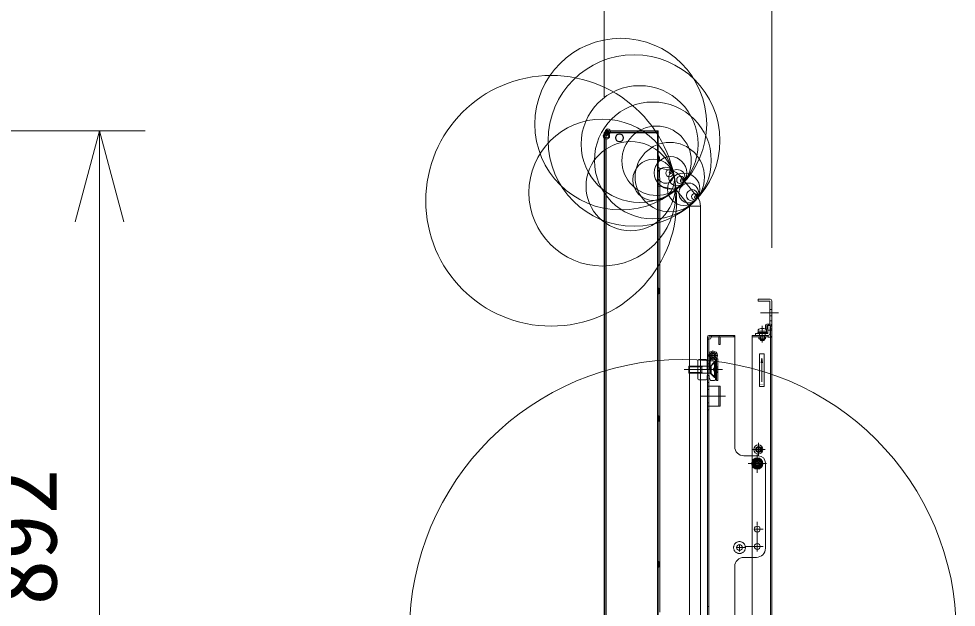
# Model space of a CAD drawing. Units: millimetres, scale not verified. Extents: x -63 to 62, y -56 to 57.
# Drawn here: x 12.85 to 38.57, y 20.53 to 36.69 of the extents above; entities that cross this region are included whole.
import ezdxf
from ezdxf.enums import TextEntityAlignment as Align

# ---------------------------------------------------------------- set-up
doc = ezdxf.new("R2010")
doc.units = ezdxf.units.MM
doc.header["$LTSCALE"] = 0.125
for name, pattern in [('USER1', [50.8, 31.75, -6.35, 6.35, -6.35]), ('USER3', [28.575, 19.05, -3.175, 3.175, -3.175]), ('USER4', [63.5, 31.75, -6.35, 6.35, -6.35, 6.35, -6.35]), ('USER5', [19.05, 12.7, -6.35]), ('USER6', [6.36, 0.01, -6.35])]:
    doc.linetypes.add(name, pattern=pattern)
for name, color, linetype, lineweight in [('0-0_0', 7, 'Continuous', 18), ('0-5_SUNPO', 3, 'Continuous', 18), ('0-6_GAIKEI', 1, 'Continuous', 18)]:
    doc.layers.add(name, color=color, linetype=linetype, lineweight=lineweight)
doc.styles.add('ＭＳ ゴシック', font='')
doc.styles.get('ＭＳ ゴシック').set_extended_font_data('MS Gothic')

# ---------------------------------------------------------------- blocks, each defined once
blk = doc.blocks.new('_Open30')
at = {"layer": '0-0_0'}
blk.add_line((0, 0), (-1, 0), dxfattribs=at)
blk.add_lwpolyline([(-1, 0.26795), (0, 0), (-1, -0.26795)], dxfattribs=at)
blk = doc.blocks.new('D3')
at = {"layer": '0-5_SUNPO'}
for p, q in [((74.7224, 221.1075), (81.0974, 221.1075)), ((79.8474, 201.3075), (79.8474, 218.6075)), ((74.7224, 198.8075), (81.0974, 198.8075))]:
    blk.add_line(p, q, dxfattribs=at)
at = {"layer": '0-5_SUNPO', "xscale": 2.5, "yscale": 2.5}
for p, rotation in [((79.8474, 221.1075), 90), ((79.8474, 198.8075), 270)]:
    blk.add_blockref('_Open30', p, dxfattribs=dict(at, rotation=rotation))
at = {"layer": '0-5_SUNPO', "color": 7, "style": 'ＭＳ ゴシック'}
blk.add_text('892', height=1.833, rotation=90, dxfattribs=at).set_placement((79.2224, 208.0825), align=Align.BOTTOM_LEFT)
blk = doc.blocks.new('D5')
at = {"layer": '0-5_SUNPO'}
for p, q in [((93.6915, 222.0422), (93.6915, 227.9944)), ((98.2928, 217.8912), (98.2928, 227.9944)), ((91.1915, 226.7444), (88.6915, 226.7444)), ((93.6915, 226.7444), (98.2928, 226.7444)), ((100.7928, 226.7444), (103.2928, 226.7444))]:
    blk.add_line(p, q, dxfattribs=at)
at = {"layer": '0-5_SUNPO', "xscale": 2.5, "yscale": 2.5}
blk.add_blockref('_Open30', (93.6915, 226.7444), dxfattribs=at)
at = {"layer": '0-5_SUNPO', "xscale": 2.5, "yscale": 2.5, "rotation": 180}
blk.add_blockref('_Open30', (98.2928, 226.7444), dxfattribs=at)
at = {"layer": '0-5_SUNPO', "color": 7, "style": 'ＭＳ ゴシック'}
blk.add_text('184', height=1.833, dxfattribs=at).set_placement((94.1171, 227.3694), align=Align.BOTTOM_LEFT)

msp = doc.modelspace()

# ---------------------------------------------------------------- linework, layer by layer
at = {"layer": '0-6_GAIKEI', "color": 7}
for p, q in [((28.9125, 11.3712), (28.9125, 33.5505)), ((28.9198, 33.5682), (28.9551, 33.6035)), ((30.38, 33.6109), (28.9728, 33.6109)), ((30.3925, 33.5557), (30.3925, 11.3284)), ((30.4438, 32.5862), (30.7687, 32.5172)), ((31.1081, 32.2347), (30.9885, 32.3824)), ((31.1081, 32.2347), (31.4714, 31.7861)), ((31.5575, 14.8509), (31.5575, 31.5431)), ((33.1387, 28.9334), (33.1387, 28.9909)), ((33.1387, 28.9909), (33.4637, 28.9909)), ((33.1387, 28.9334), (33.4562, 28.9334)), ((33.4562, 28.9334), (33.4562, 28.2984)), ((33.5137, 28.2979), (33.5137, 28.9409)), ((33.0637, 28.0484), (33.4062, 28.0484)), ((33.0637, 27.9909), (33.0637, 28.0484)), ((33.4062, 28.2414), (33.4062, 28.0484)), ((33.4637, 28.0409), (33.4637, 28.2409)), ((33.0637, 27.9909), (33.4137, 27.9909))]:
    msp.add_line(p, q, dxfattribs=at)
at = {"layer": '0-6_GAIKEI'}
for p, q in [((28.9125, 33.5484), (28.9126, 33.5484)), ((28.9198, 33.5561), (28.9198, 33.5561)), ((28.9198, 33.5561), (28.9198, 11.3656)), ((28.9551, 33.5558), (28.9551, 11.3659)), ((28.9726, 33.6037), (28.9671, 33.5981)), ((28.9671, 33.5686), (28.9726, 33.5631)), ((28.9728, 33.6059), (28.9728, 33.6037)), ((28.9728, 33.6059), (30.38, 33.6059)), ((30.38, 33.6037), (28.9728, 33.6037)), ((28.9728, 33.5631), (28.9728, 11.3587)), ((28.9728, 33.5631), (30.38, 33.5631)), ((30.38, 33.5578), (28.9728, 33.5578)), ((30.38, 33.6059), (30.38, 11.3159)), ((30.3925, 33.5984), (30.3925, 33.5557)), ((30.3963, 32.9267), (30.3925, 32.9273)), ((30.3963, 32.76), (30.3963, 32.9267)), ((30.3925, 32.7595), (30.3963, 32.76)), ((30.4231, 32.7836), (30.4231, 32.9032)), ((30.7704, 32.5167), (30.7687, 32.5172)), ((30.7706, 32.5167), (30.7687, 32.5172)), ((30.7706, 32.5167), (30.7706, 32.5167)), ((30.4438, 32.0861), (30.3925, 32.0861)), ((30.8882, 31.9917), (30.4438, 32.0861)), ((30.4438, 32.0861), (30.4438, 20.3928)), ((31.2515, 31.5431), (30.8882, 31.9917)), ((31.5575, 31.5431), (31.2515, 31.5431)), ((31.2515, 15.0559), (31.2515, 31.5431)), ((30.3925, 29.127), (30.3963, 29.1275)), ((30.4231, 29.1511), (30.4231, 29.2707)), ((33.4737, 28.3034), (33.3787, 28.3034)), ((33.1262, 28.0734), (33.3762, 28.0734)), ((33.1362, 28.1059), (33.3662, 28.1059)), ((33.1362, 28.1059), (33.1362, 28.0734)), ((33.1387, 28.1059), (33.1387, 28.1471)), ((33.2362, 28.1877), (33.2362, 28.1777)), ((33.2662, 28.1777), (33.2362, 28.1777)), ((33.2512, 28.0659), (33.2512, 27.8259)), ((33.2662, 28.1877), (33.2662, 28.1777)), ((33.3387, 28.2634), (33.3387, 28.1634)), ((33.3387, 28.1634), (33.3787, 28.1634)), ((33.3637, 28.1059), (33.3637, 28.1471)), ((33.3662, 28.0734), (33.3662, 28.1059)), ((33.3762, 28.0484), (33.3762, 28.0734)), ((33.3787, 28.2634), (33.3787, 28.1634)), ((33.4737, 28.2634), (33.3787, 28.2634)), ((33.4737, 15.7934), (33.4737, 28.2634)), ((33.4737, 28.1784), (33.5137, 28.1784)), ((33.5137, 28.1409), (33.4737, 28.1409)), ((33.5137, 15.7934), (33.5137, 28.2634)), ((31.7462, 16.6059), (31.7462, 27.9493)), ((31.7462, 27.8884), (31.7987, 27.8884)), ((31.7862, 27.9509), (31.8487, 27.9509)), ((31.7862, 27.8884), (31.7862, 27.9509)), ((31.7862, 16.6659), (31.7862, 27.8884)), ((31.7879, 27.9909), (32.4962, 27.9909)), ((31.8487, 27.9509), (32.4962, 27.9509)), ((31.8487, 27.9509), (31.8487, 27.9384)), ((32.0587, 27.7409), (32.0587, 27.9492)), ((32.1004, 27.9492), (32.1004, 27.7409)), ((32.4962, 24.938), (32.4962, 27.9909)), ((32.9762, 27.9909), (33.4137, 27.9909)), ((32.9762, 16.0659), (32.9762, 27.9909)), ((32.9762, 27.9509), (33.4137, 27.9509)), ((33.1612, 27.9009), (33.1612, 27.9509)), ((33.3412, 27.9009), (33.1612, 27.9009)), ((33.3412, 27.9009), (33.1612, 27.9009)), ((33.1887, 27.8692), (33.1887, 27.9799)), ((33.2012, 27.9509), (33.2012, 27.9009)), ((33.202, 27.8559), (33.3004, 27.8559)), ((33.3004, 27.8559), (33.3137, 27.8692)), ((33.3012, 27.9509), (33.3012, 27.9009)), ((33.3137, 27.8692), (33.3137, 27.9799)), ((33.3412, 27.9509), (33.3412, 27.9009)), ((33.4137, 27.9409), (33.4137, 27.9909)), ((33.4137, 27.9409), (33.5137, 27.9409)), ((33.5137, 27.9659), (33.4737, 27.9659)), ((32.0587, 27.7409), (32.1004, 27.7409)), ((33.1762, 27.4909), (33.3012, 27.4909)), ((33.1762, 26.5909), (33.1762, 27.4909)), ((33.2387, 27.3659), (33.2224, 27.2419)), ((33.2387, 27.3659), (33.255, 27.2419)), ((33.2387, 26.7159), (33.2387, 27.3659)), ((31.7462, 26.7034), (31.7862, 26.7034)), ((31.7462, 26.6034), (32.0987, 26.6034)), ((31.7462, 26.5096), (31.7862, 26.5096)), ((32.0587, 26.0534), (32.0587, 26.6034)), ((32.0987, 26.0534), (32.0987, 26.6034)), ((31.7462, 26.1471), (31.7862, 26.1471)), ((31.7462, 26.0534), (32.0987, 26.0534)), ((30.4231, 25.6511), (30.4231, 25.7707)), ((31.7462, 25.9534), (31.7862, 25.9534)), ((30.3925, 25.627), (30.3963, 25.6275)), ((32.7462, 24.688), (33.1387, 24.688)), ((33.0137, 24.4755), (32.9137, 24.4755)), ((33.1137, 24.6199), (32.9887, 24.5477)), ((32.9887, 24.5477), (32.9887, 24.4034)), ((33.0362, 24.4903), (33.0362, 24.4608)), ((33.0989, 24.553), (33.1285, 24.553)), ((33.2387, 24.5477), (33.1137, 24.6199)), ((33.1912, 24.4903), (33.1912, 24.4608)), ((33.2387, 24.4034), (33.2387, 24.5477)), ((33.3387, 24.488), (33.3387, 22.1505)), ((32.9887, 24.4034), (33.1137, 24.3312)), ((33.0989, 24.398), (33.1285, 24.398)), ((33.1137, 24.3312), (33.2387, 24.4034)), ((32.7462, 21.9005), (33.0887, 21.9005)), ((30.3963, 21.7942), (30.3925, 21.7948)), ((30.3925, 21.627), (30.3963, 21.6275)), ((30.3963, 21.6275), (30.3963, 21.7942)), ((30.4231, 21.6511), (30.4231, 21.7707)), ((32.4962, 21.6505), (32.4962, 18.3542)), ((31.7862, 20.5559), (31.7462, 20.5559))]:
    msp.add_line(p, q, dxfattribs=at)
at = {"layer": '0-6_GAIKEI', "color": 3, "linetype": 'USER3'}
for p, q in [((33.2048, 28.6159), (33.7002, 28.6159)), ((33.2512, 27.802), (33.2512, 28.2602)), ((31.8962, 27.3185), (31.8962, 27.5641)), ((31.7641, 27.4409), (32.0305, 27.4409)), ((31.1086, 27.0534), (32.1586, 27.0534)), ((31.5741, 26.3284), (32.2381, 26.3284)), ((33.145, 24.6743), (33.145, 25.0418)), ((33.3262, 24.863), (32.9762, 24.863)), ((33.1137, 24.7255), (33.1137, 24.2255)), ((33.3637, 24.4755), (32.8637, 24.4755)), ((33.1137, 24.4755), (33.3637, 24.4755)), ((33.0262, 22.6771), (33.2757, 22.6771)), ((33.1137, 22.7771), (33.1137, 22.8771)), ((33.1137, 22.7429), (33.1137, 22.0636)), ((32.5376, 22.1705), (32.7905, 22.1705)), ((32.6262, 22.258), (32.6262, 22.0661)), ((32.7905, 22.2005), (33.2792, 22.2005))]:
    msp.add_line(p, q, dxfattribs=at)
at = {"layer": '0-6_GAIKEI', "color": 7, "linetype": 'USER5'}
for p, q in [((33.4562, 28.7034), (33.5137, 28.7034)), ((33.4562, 28.5284), (33.5137, 28.5284)), ((33.4562, 28.3909), (33.5137, 28.3909)), ((33.1762, 28.0484), (33.1762, 27.9909)), ((33.3262, 28.0484), (33.3262, 27.9909)), ((33.4062, 28.1409), (33.4637, 28.1409))]:
    msp.add_line(p, q, dxfattribs=at)
at = {"layer": '0-6_GAIKEI', "color": 7, "linetype": 'USER1'}
msp.add_line((33.2512, 28.1234), (33.2512, 27.9159), dxfattribs=at)
at = {"layer": '0-6_GAIKEI', "color": 8}
for p, q in [((31.4812, 27.3034), (31.4812, 26.8034)), ((31.7137, 27.3284), (31.5062, 27.3284)), ((31.7387, 27.0534), (31.7387, 27.3034)), ((31.7937, 27.0534), (31.7937, 27.2659)), ((31.7938, 27.2662), (31.8196, 27.3369)), ((31.8256, 27.3462), (31.8256, 27.0534)), ((31.9437, 27.3534), (31.8431, 27.3534)), ((31.9687, 27.2659), (31.9375, 27.2659)), ((31.9375, 26.8409), (31.9375, 27.2659)), ((31.9687, 27.3284), (31.9687, 26.7784)), ((32.0211, 27.3534), (31.9961, 27.3534)), ((31.9961, 27.3534), (31.9961, 26.7534)), ((32.0336, 27.3409), (32.0336, 26.7659)), ((31.2336, 26.9534), (31.2336, 27.1534)), ((31.842, 27.1534), (31.2336, 27.1534)), ((31.5962, 27.1346), (31.2336, 27.1346)), ((31.5962, 27.1346), (31.6149, 27.1534)), ((31.5962, 26.9534), (31.5962, 27.1534)), ((31.7937, 27.2159), (31.7387, 27.2159)), ((31.825, 26.9534), (31.825, 27.0534)), ((31.8461, 27.1543), (31.8461, 26.9525)), ((31.9462, 27.2534), (31.8491, 27.1563)), ((31.9037, 27.0534), (31.9462, 27.127)), ((31.9037, 27.0534), (31.9462, 26.9798)), ((31.9462, 27.2534), (31.9462, 26.8534)), ((31.9836, 27.2534), (31.9462, 27.2534)), ((32.0336, 27.127), (31.9462, 27.127)), ((32.0336, 27.0902), (31.9462, 27.0902)), ((32.0336, 27.0166), (31.9462, 27.0166)), ((31.5962, 26.9721), (31.2336, 26.9721)), ((31.842, 26.9534), (31.2336, 26.9534)), ((31.7137, 26.7784), (31.5062, 26.7784)), ((31.5962, 26.9721), (31.6149, 26.9534)), ((31.7387, 26.8909), (31.7387, 26.8034)), ((31.7937, 26.8909), (31.7387, 26.8909)), ((31.7937, 26.8909), (31.7937, 26.8409)), ((31.7938, 26.8406), (31.8196, 26.7698)), ((31.9375, 26.8409), (31.825, 26.9534)), ((31.9437, 26.7534), (31.8431, 26.7534)), ((31.9462, 26.8534), (31.8491, 26.9504)), ((31.9687, 26.8409), (31.9375, 26.8409)), ((32.0336, 26.9798), (31.9462, 26.9798)), ((31.9836, 26.8534), (31.9462, 26.8534)), ((32.0211, 26.7534), (31.9961, 26.7534))]:
    msp.add_line(p, q, dxfattribs=at)
at = {"layer": '0-6_GAIKEI', "linetype": 'USER6'}
for p, q in [((31.9375, 27.2659), (31.825, 27.1534)), ((31.825, 27.1534), (31.825, 27.0534))]:
    msp.add_line(p, q, dxfattribs=at)
at = {"layer": '0-6_GAIKEI'}
for points in [[(28.9198, 33.5632), (28.9547, 33.5981), (28.9551, 33.5985)], [(28.9551, 33.5558), (28.9547, 33.5563), (28.9198, 33.5561)], [(30.3963, 29.1275), (30.3963, 29.2942), (30.3925, 29.2948)], [(33.1262, 28.0734), (33.1262, 28.0484), (33.3762, 28.0484)], [(33.202, 27.8559), (33.1887, 27.8692), (33.3137, 27.8692)], [(33.1762, 26.5909), (33.3012, 26.5909), (33.3012, 27.4909)], [(30.3963, 25.6275), (30.3963, 25.7942), (30.3925, 25.7948)]]:
    msp.add_lwpolyline(points, dxfattribs=at)
for centre, radius in [((29.3698, 33.7938), 2.3566), ((29.7338, 33.3444), 2.3555), ((27.4611, 31.6884), 3.4405), ((29.8857, 33.2453), 1.6036), ((30.2489, 32.7968), 1.6037), ((28.8669, 31.9153), 2.0166), ((30.3514, 32.7886), 0.9513), ((28.974, 33.469), 0.0888), ((28.9723, 33.4884), 0.0693), ((28.9311, 33.5618), 0.0127), ((28.9306, 33.5617), 0.0122), ((28.9293, 33.5611), 0.0107), ((28.9269, 33.5604), 0.00829), ((28.9251, 33.5601), 0.00641), ((28.9232, 33.5603), 0.0045), ((28.9223, 33.5607), 0.00353), ((28.9198, 33.5562), 0.00008), ((28.9803, 33.5199), 0.0439), ((28.9781, 33.5239), 0.0393), ((28.979, 33.5242), 0.0394), ((29.0167, 33.5911), 0.0712), ((28.9689, 33.581), 0.023), ((28.9966, 33.583), 0.0495), ((28.9812, 33.5799), 0.0337), ((28.9725, 33.5805), 0.025), ((28.9682, 33.5853), 0.0186), ((28.9906, 33.5741), 0.0336), ((28.9878, 33.5902), 0.03), ((28.9807, 33.581), 0.0215), ((28.9794, 33.5851), 0.0201), ((28.9751, 33.5833), 0.0155), ((28.9749, 33.5834), 0.0153), ((29.335, 33.4171), 0.1125), ((29.335, 33.4171), 0.1), ((29.6404, 32.0887), 1.2239), ((30.7147, 32.3399), 0.9512), ((30.2705, 32.264), 0.5698), ((30.7328, 32.4566), 0.4456), ((30.5985, 32.3899), 0.2185), ((30.7033, 32.4464), 0.0994), ((31.0976, 32.0068), 0.4437), ((30.9107, 32.3232), 0.2233), ((30.7463, 32.4785), 0.0458), ((30.7621, 32.496), 0.0223), ((31.0098, 32.2617), 0.1066), ((31.2348, 31.9028), 0.2716), ((31.0575, 32.2386), 0.0536), ((31.0786, 32.2319), 0.0316), ((31.0979, 32.2282), 0.0121), ((31.0992, 32.2289), 0.0107), ((31.33, 31.8381), 0.1564), ((31.3932, 31.8027), 0.0839), ((31.4328, 31.7856), 0.0409), ((31.451, 31.7812), 0.0221), ((31.4638, 31.7807), 0.00931), ((31.8962, 27.4409), 0.125), ((31.8962, 27.4409), 0.09), ((31.073, 19.8326), 7.4992), ((31.8962, 27.4409), 0.0625), ((31.8962, 27.4409), 0.05), ((33.145, 24.863), 0.125), ((33.1512, 24.863), 0.0813), ((33.145, 24.863), 0.075), ((33.145, 24.863), 0.0625), ((33.145, 24.863), 0.05), ((33.1137, 24.4755), 0.1562), ((33.1137, 24.4755), 0.125), ((33.1137, 24.4755), 0.1025), ((33.1137, 24.4755), 0.0813), ((33.1512, 24.4755), 0.0875), ((33.1137, 22.6771), 0.0813), ((32.6262, 22.1705), 0.0813), ((33.1137, 22.2005), 0.0813)]:
    msp.add_circle(centre, radius, dxfattribs=at)
at = {"layer": '0-6_GAIKEI', "linetype": 'USER4'}
msp.add_circle((32.6262, 22.1705), 0.1625, dxfattribs=at)
at = {"layer": '0-6_GAIKEI', "color": 7}
for centre, radius, start, end in [((28.9375, 33.5505), 0.025, 135, 180), ((28.9728, 33.5859), 0.025, 90, 135), ((30.4675, 32.6975), 0.1138, 228.75039, 258), ((30.6883, 32.1394), 0.3862, 39, 77.70301), ((31.1712, 31.5431), 0.3862, 0, 39), ((33.4637, 28.9409), 0.05, 0, 90), ((33.4637, 28.2414), 0.0575, 97.49472, 180), ((33.4562, 28.2979), 0.0575, 277.49472, 0), ((33.4137, 28.0409), 0.05, 270, 0)]:
    msp.add_arc(centre, radius, start, end, dxfattribs=at)
at = {"layer": '0-6_GAIKEI'}
for centre, radius, start, end in [((28.9375, 33.5455), 0.025, 135.04095, 180), ((28.9728, 33.5809), 0.025, 90.59597, 134.98872), ((28.9728, 33.5809), 0.025, 90, 90.58469), ((28.9728, 33.5862), 0.0175, 90, 90.58469), ((28.9728, 33.5806), 0.0175, 269.41531, 270), ((30.38, 33.5984), 0.0125, 0, 90), ((30.38, 33.5934), 0.0125, 0, 90), ((30.3918, 32.8945), 0.0325, 15.41366, 81.99998), ((30.3918, 32.7922), 0.0325, 278.00002, 344.58634), ((30.2062, 32.8434), 0.225, 344.58634, 15.41366), ((30.3918, 29.262), 0.0325, 15.41366, 81.99998), ((30.3918, 29.1597), 0.0325, 278.00002, 344.58634), ((30.2062, 29.2109), 0.225, 344.58634, 15.41366), ((33.3787, 28.2634), 0.04, 90, 180), ((33.4737, 28.2634), 0.04, 0, 90), ((33.2512, 28.0143), 0.174, 94.94446, 130.27261), ((33.2512, 28.0143), 0.174, 49.72739, 85.05554), ((31.7879, 27.9492), 0.0417, 90, 180), ((31.7987, 27.9384), 0.05, 270, 0), ((31.8887, 27.9509), 0.04, 90, 180), ((32.1004, 27.9492), 0.0417, 90, 180), ((32.4462, 27.9409), 0.05, 0, 90), ((33.1612, 27.9509), 0.04, 0, 90), ((33.3412, 27.9509), 0.04, 90, 180), ((30.3918, 25.762), 0.0325, 15.41366, 81.99998), ((30.2062, 25.7109), 0.225, 344.58634, 15.41366), ((30.3918, 25.6597), 0.0325, 278.00002, 344.58634), ((32.7462, 24.938), 0.25, 180, 270), ((33.1137, 24.4755), 0.1425, 151.30559, 208.69441), ((33.1137, 24.4755), 0.1425, 91.30559, 148.69441), ((33.0362, 24.553), 0.0627, 270, 0), ((33.0362, 24.398), 0.0627, 0, 90), ((33.1137, 24.4755), 0.1425, 31.30559, 88.69441), ((33.1912, 24.553), 0.0627, 180, 270), ((33.1912, 24.398), 0.0627, 90, 180), ((33.1387, 24.488), 0.2, 0, 90), ((33.1137, 24.4755), 0.1425, 331.30559, 28.69441), ((33.1137, 24.4755), 0.1425, 211.30559, 268.69441), ((33.1137, 24.4755), 0.1425, 271.30559, 328.69441), ((33.0887, 22.1505), 0.25, 270, 0), ((32.7462, 21.6505), 0.25, 90, 180), ((30.3918, 21.762), 0.0325, 15.41366, 81.99998), ((30.3918, 21.6597), 0.0325, 278.00002, 344.58634), ((30.2062, 21.7109), 0.225, 344.58634, 15.41366)]:
    msp.add_arc(centre, radius, start, end, dxfattribs=at)
at = {"layer": '0-6_GAIKEI', "color": 8}
for centre, radius, start, end in [((31.5062, 27.3034), 0.025, 90, 180), ((31.7137, 27.3034), 0.025, 0, 90), ((31.8431, 27.3284), 0.025, 90, 160), ((31.9437, 27.3284), 0.025, 0, 90), ((31.9836, 27.2659), 0.0125, 270, 0), ((32.0211, 27.3409), 0.0125, 0, 90), ((31.842, 27.1634), 0.01, 270, 315), ((31.5062, 26.8034), 0.025, 180, 270), ((31.7137, 26.8034), 0.025, 270, 0), ((31.8431, 26.7784), 0.025, 200, 270), ((31.842, 26.9434), 0.01, 45, 90), ((31.9437, 26.7784), 0.025, 270, 0), ((31.9836, 26.8409), 0.0125, 0, 90), ((32.0211, 26.7659), 0.0125, 270, 0)]:
    msp.add_arc(centre, radius, start, end, dxfattribs=at)
at = {"layer": '0-6_GAIKEI'}
for centre, major_axis, ratio, start_param, end_param in [((28.9375, 33.5455), (0.025, 0), 0.6, 2.3569092, 3.1415927), ((28.9671, 33.5857), (0.0124, -0.0124), 0.57735, 2.0943951, 3.1415927), ((28.9671, 33.5563), (0.0124, 0.0124), 0.57735, 1.0471976, 2.0943951), ((28.9726, 33.5984), (0.00008, -0.0075), 0.010204, 2.3561424, 3.1415927), ((28.9726, 33.5578), (-0.00008, -0.0075), 0.010204, 3.9270429, 4.7124931), ((28.9728, 33.5753), (0.025, 0), 0.7, 4.7021842, 4.712389), ((30.38, 33.5934), (0.0125, 0), 0.824264, 6.2831853, 7.8539816), ((30.38, 33.5557), (0.0125, 0), 0.589949, 6.2831853, 7.8539816), ((30.38, 33.5557), (0.0125, 0), 0.165685, 6.2831853, 7.8539816), ((30.4675, 32.0585), (-0.0239, 0.5277), 0.042421, 6.2721416, 7.7996971)]:
    msp.add_ellipse(centre, major_axis=major_axis, ratio=ratio, start_param=start_param, end_param=end_param, dxfattribs=at)

# ---------------------------------------------------------------- block references
at = {"layer": '0-5_SUNPO'}
for name in ['D5', 'D3']:
    msp.add_blockref(name, (-64.7791, -187.4967), dxfattribs=at)

# ---------------------------------------------------------------- texts
at = {"layer": '0-6_GAIKEI', "color": 7, "style": 'ＭＳ ゴシック', "width": 0.75}
msp.add_text('Ｔ', height=0.1082, rotation=90, dxfattribs=at).set_placement((33.3125, 26.5909), align=Align.BOTTOM_LEFT)

doc.saveas('drawing.dxf')
